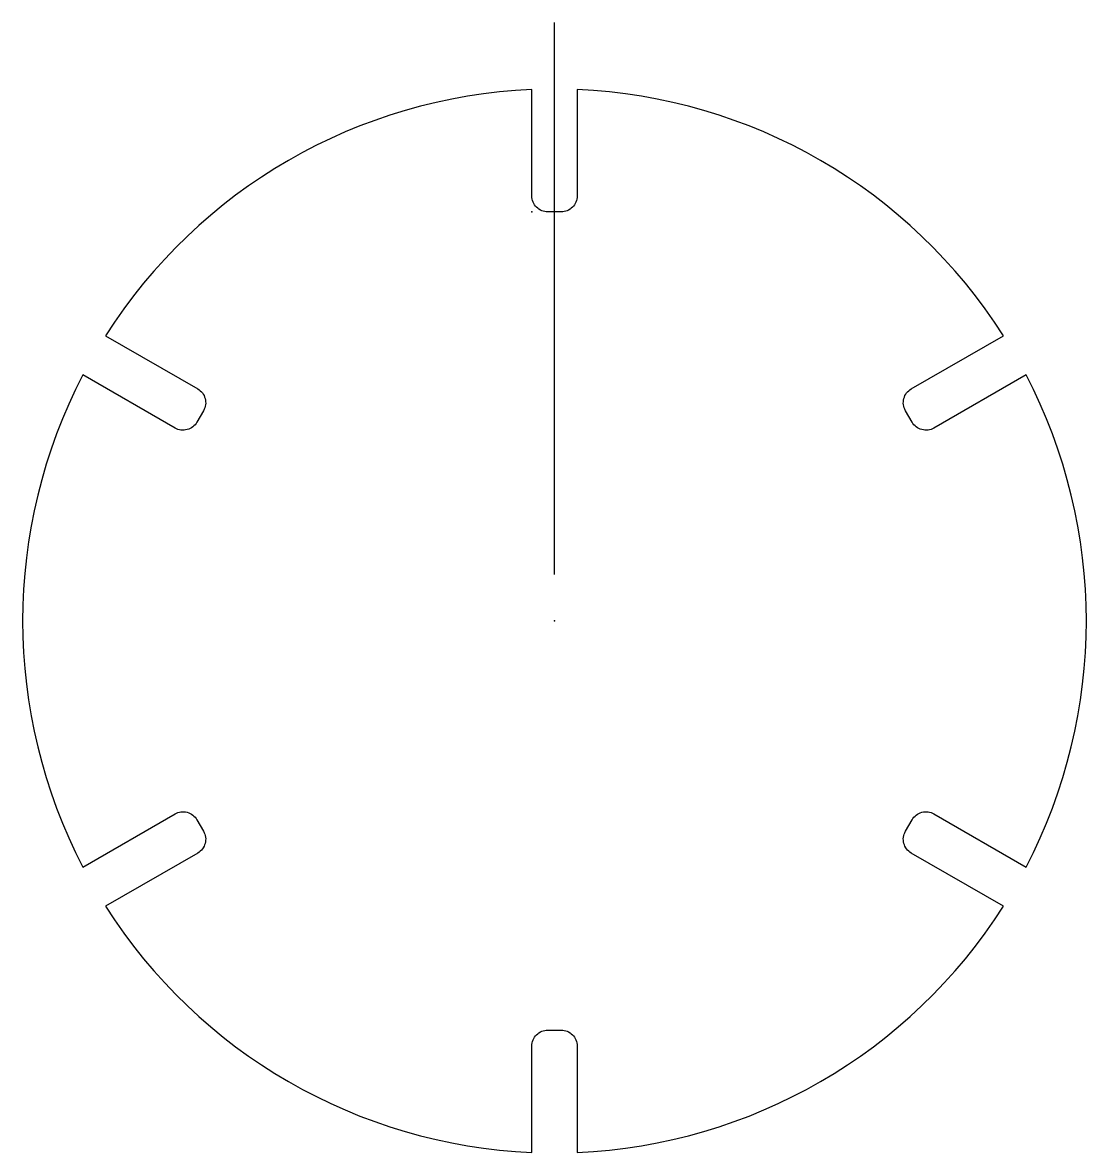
# Model space of a CAD drawing. Header units: millimetres. Extents: x -20 to 20, y -20 to 22.5.
import ezdxf

# ---------------------------------------------------------------- set-up
doc = ezdxf.new("R2010")
doc.units = ezdxf.units.MM
doc.layers.get('0').update_dxf_attribs({"linetype": 'CONTINUOUS'})

msp = doc.modelspace()

# ---------------------------------------------------------------- linework, layer by layer
msp.add_line((0, 1.75), (0, 22.5))
msp.add_lwpolyline([(0.85, 19.982), (0.85, 15.982, -0.414214), (0.25, 15.382), (-0.25, 15.382, -0.414214), (-0.85, 15.982), (-0.85, 19.982, 0.245292), (-16.88, 10.727), (-13.416, 8.727, -0.414214), (-13.196, 7.907), (-13.446, 7.474, -0.414214), (-14.266, 7.255), (-17.73, 9.255, 0.245292), (-17.73, -9.255), (-14.266, -7.255, -0.414214), (-13.446, -7.474), (-13.196, -7.907, -0.414214), (-13.416, -8.727), (-16.88, -10.727, 0.245292), (-0.85, -19.982), (-0.85, -15.982, -0.414214), (-0.25, -15.382), (0.25, -15.382, -0.414214), (0.85, -15.982), (0.85, -19.982, 0.245292), (16.88, -10.727), (13.416, -8.727, -0.414214), (13.196, -7.907), (13.446, -7.474, -0.414214), (14.266, -7.255), (17.73, -9.255, 0.245292), (17.73, 9.255), (14.266, 7.255, -0.414214), (13.446, 7.474), (13.196, 7.907, -0.414214), (13.416, 8.727), (16.88, 10.727, 0.245292)], format="xyb", close=True)
for p in [(-0.85, 15.382), (0, 0)]:
    msp.add_point(p)

doc.saveas('drawing.dxf')
